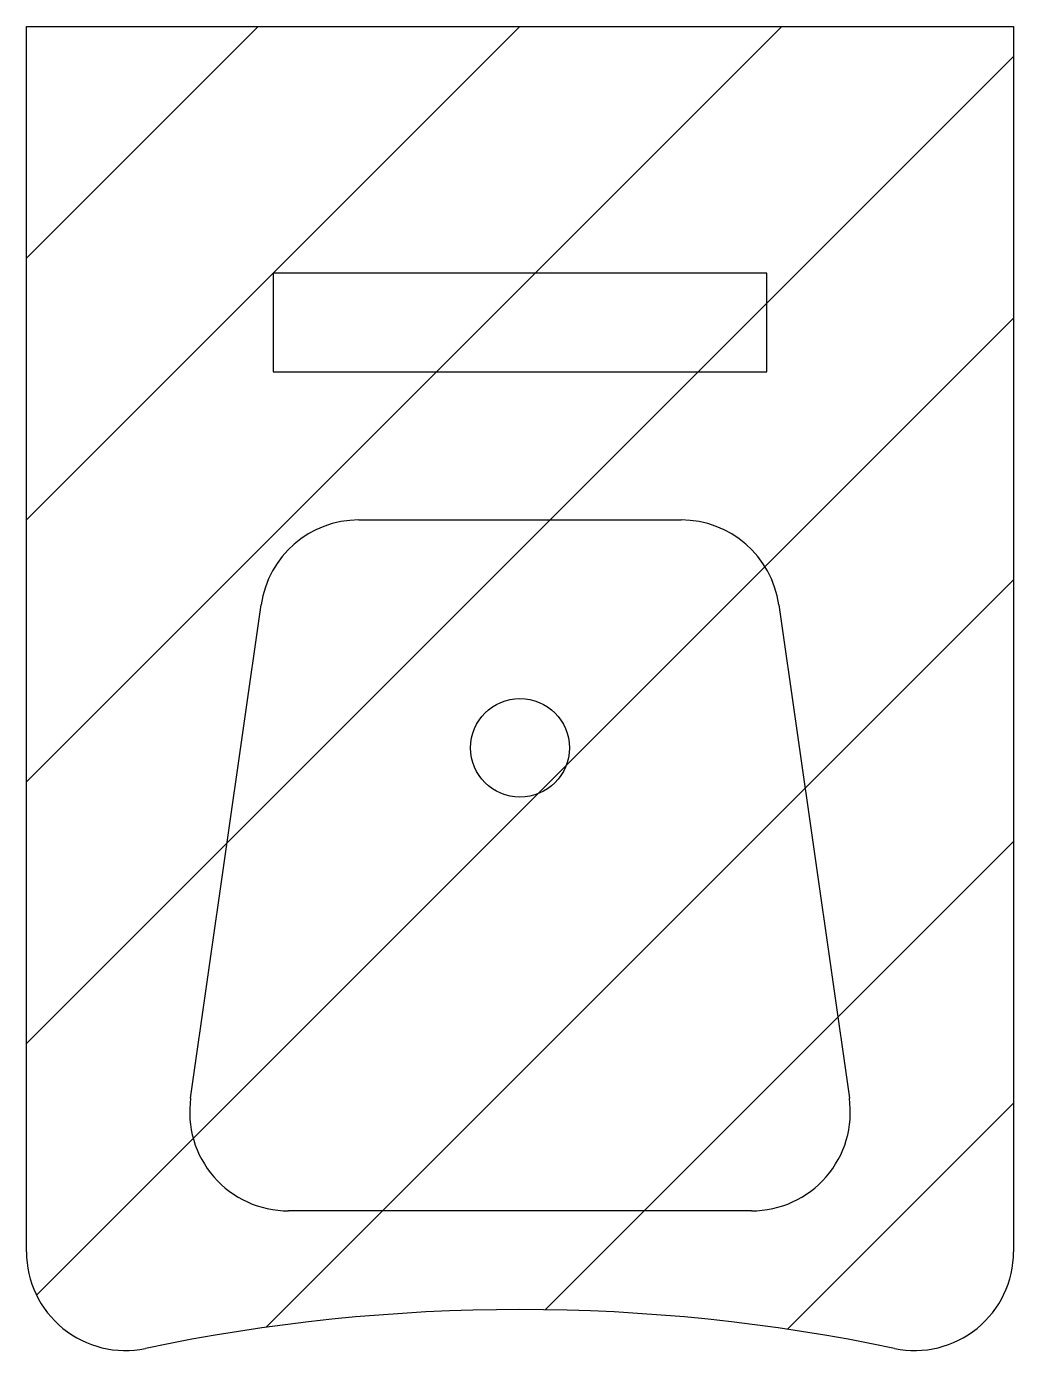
# Model space of a CAD drawing. Extents: x -10 to 10, y -26.8 to 0.
import ezdxf

# ---------------------------------------------------------------- set-up
doc = ezdxf.new("R2010")
doc.units = 0
doc.header["$LTSCALE"] = 0.375
doc.header["$MEASUREMENT"] = 0
doc.layers.get('0').update_dxf_attribs({"linetype": 'CONTINUOUS'})

msp = doc.modelspace()

# ---------------------------------------------------------------- hatches: boundary and pattern name
h = msp.add_hatch()
h.set_pattern_fill('ANSI31', color=256, scale=30, style=0)
edge = h.paths.add_edge_path()
edge.add_line((-10, 0), (10, 0))
edge.add_line((10, 0), (10, -24.829))
edge.add_arc((8, -24.829), 2, -101.837, 0, ccw=False)
edge.add_arc((0, -63), 37, 78.163, 101.837)
edge.add_arc((-8, -24.829), 2, 180, 281.837, ccw=False)
edge.add_line((-10, -24.829), (-10, 0))

# ---------------------------------------------------------------- linework, layer by layer
for p, q in [((-10, 0), (10, 0)), ((10, 0), (10, -24.829)), ((-10, -24.829), (-10, 0)), ((5, -5), (-5, -5)), ((-5, -5), (-5, -7)), ((5, -7), (5, -5)), ((-5, -7), (5, -7)), ((-3.265, -10), (3.265, -10)), ((-6.674, -21.717), (-5.245, -11.717)), ((5.245, -11.717), (6.674, -21.717)), ((4.694, -24), (-4.694, -24))]:
    msp.add_line(p, q)
msp.add_circle((0, -14.617), 1)
for centre, radius, start, end in [((-3.265, -12), 2, 90, 171.8699), ((3.265, -12), 2, 8.1301, 90), ((-4.694, -22), 2, 171.8699, 270), ((4.694, -22), 2, 270, 8.1301), ((-8, -24.829), 2, 180, 281.837), ((8, -24.829), 2, 258.163, 0), ((0, -63), 37, 78.163, 101.837)]:
    msp.add_arc(centre, radius, start, end)

doc.saveas('drawing.dxf')
